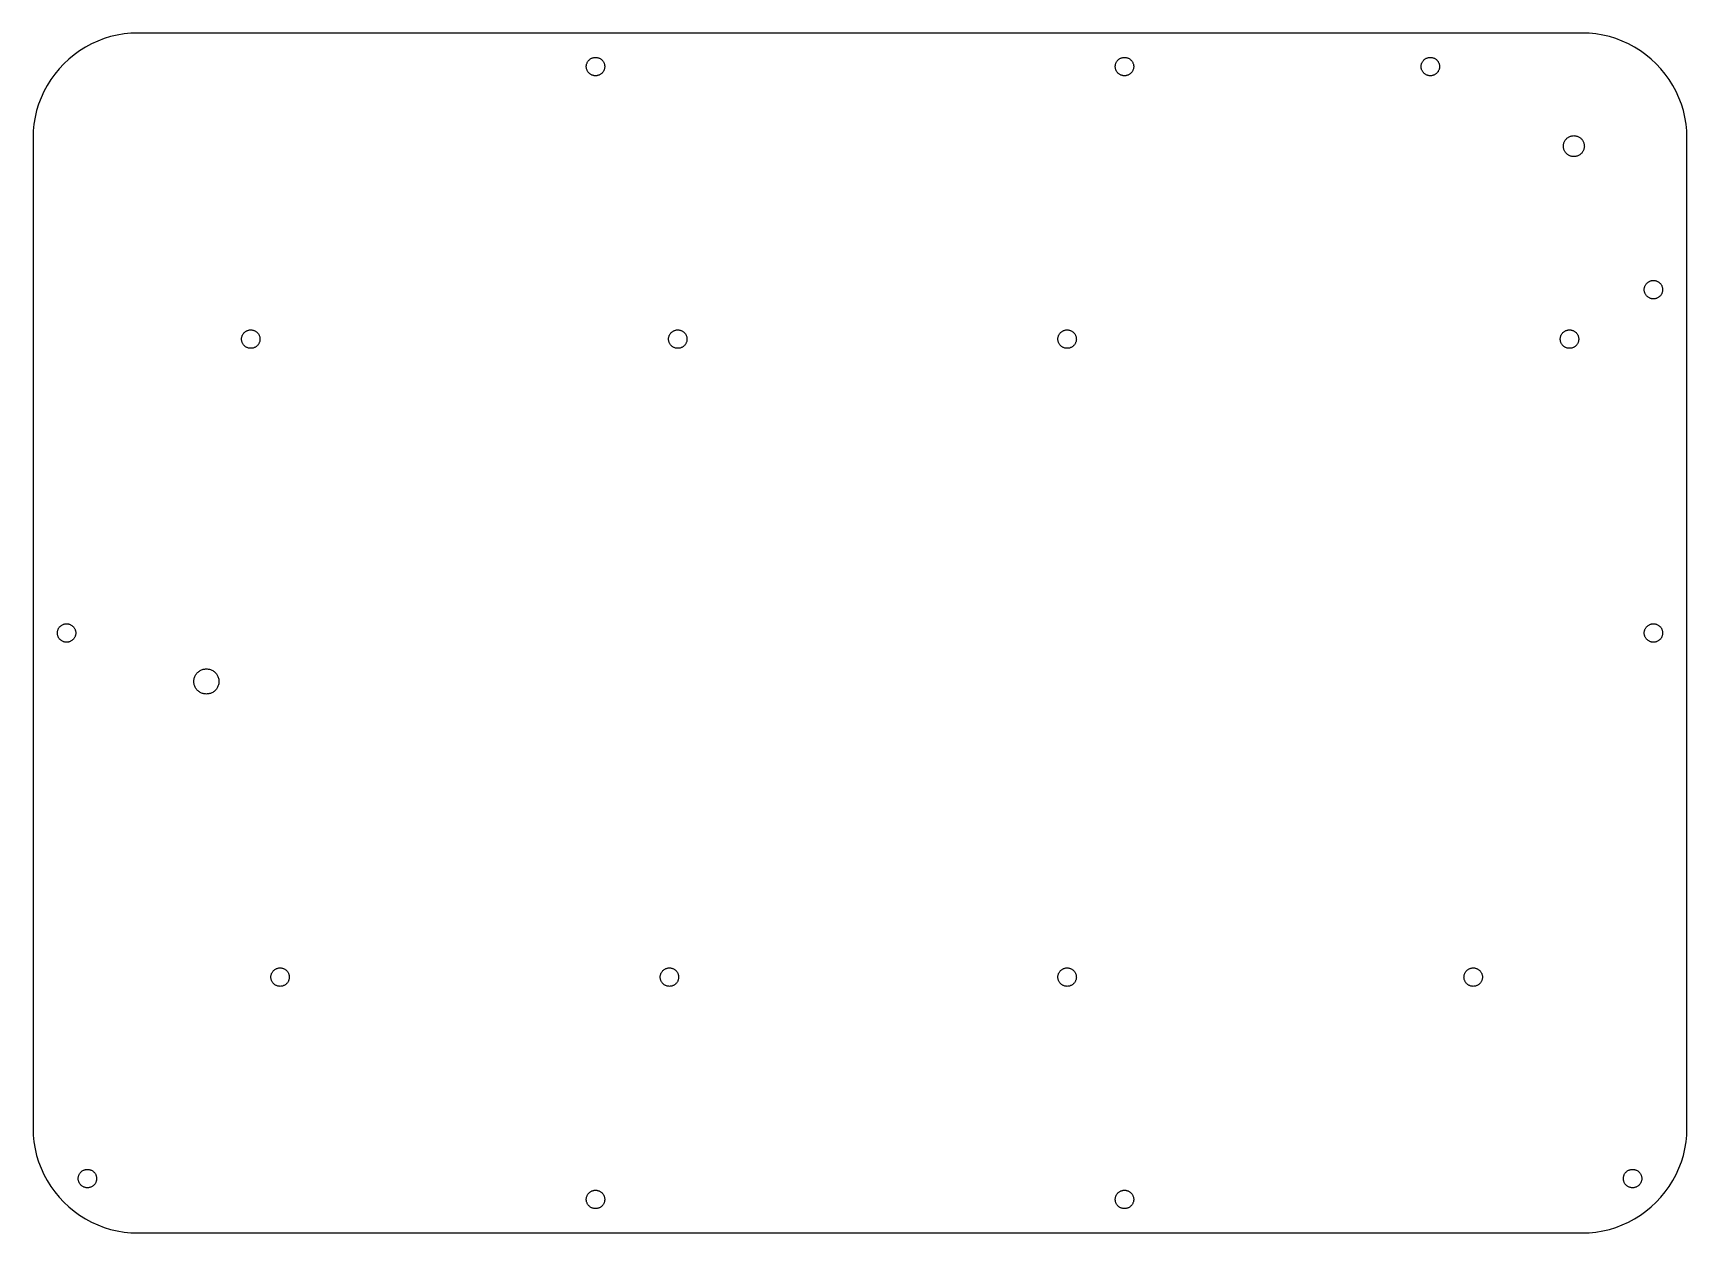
# Model space of a CAD drawing. Header units: millimetres. Extents: x -12 to 186, y -126 to 18.
import ezdxf

# ---------------------------------------------------------------- set-up
doc = ezdxf.new("R2010")
doc.units = ezdxf.units.MM

msp = doc.modelspace()

# ---------------------------------------------------------------- linework, layer by layer
at = {"layer": 'CUT'}
for points in [[(174.3425, -125.7732), (175.1566, -125.6931), (175.9636, -125.5598), (176.7602, -125.3741), (177.543, -125.1366), (178.3085, -124.8485), (179.0536, -124.5109), (179.775, -124.1253), (180.4696, -123.6934), (181.1345, -123.2169), (181.7668, -122.698), (182.3638, -122.1388), (182.923, -121.5418), (183.4419, -120.9095), (183.9184, -120.2446), (184.3503, -119.55), (184.7359, -118.8286), (185.0735, -118.0835), (185.3616, -117.318), (185.5991, -116.5352), (185.7848, -115.7386), (185.9181, -114.9316), (185.9982, -114.1175), (186.025, -113.3), (186.025, 5), (185.9982, 5.8175), (185.9181, 6.6316), (185.7848, 7.4386), (185.5991, 8.2352), (185.3616, 9.018), (185.0735, 9.7835), (184.7359, 10.5286), (184.3503, 11.25), (183.9184, 11.9446), (183.4419, 12.6095), (182.923, 13.2418), (182.3638, 13.8388), (181.7668, 14.398), (181.1345, 14.9169), (180.4696, 15.3934), (179.775, 15.8253), (179.0536, 16.2109), (178.3085, 16.5485), (177.543, 16.8366), (176.7602, 17.0741), (175.9636, 17.2598), (175.1566, 17.3931), (174.3425, 17.4732), (173.525, 17.5), (1, 17.5), (0.1825, 17.4732), (-0.6316, 17.3931), (-1.4386, 17.2598), (-2.2352, 17.0741), (-3.018, 16.8366), (-3.7835, 16.5485), (-4.5286, 16.2109), (-5.25, 15.8253), (-5.9446, 15.3934), (-6.6095, 14.9169), (-7.2418, 14.398), (-7.8388, 13.8388), (-8.398, 13.2418), (-8.9169, 12.6095), (-9.3934, 11.9446), (-9.8253, 11.25), (-10.2109, 10.5286), (-10.5485, 9.7835), (-10.8366, 9.018), (-11.0741, 8.2352), (-11.2598, 7.4386), (-11.3931, 6.6316), (-11.4732, 5.8175), (-11.5, 5), (-11.5, -113.3), (-11.4732, -114.1175), (-11.3931, -114.9316), (-11.2598, -115.7386), (-11.0741, -116.5352), (-10.8366, -117.318), (-10.5485, -118.0835), (-10.2109, -118.8286), (-9.8253, -119.55), (-9.3934, -120.2446), (-8.9169, -120.9095), (-8.398, -121.5418), (-7.8388, -122.1388), (-7.2418, -122.698), (-6.6095, -123.2169), (-5.9446, -123.6934), (-5.25, -124.1253), (-4.5286, -124.5109), (-3.7835, -124.8485), (-3.018, -125.1366), (-2.2352, -125.3741), (-1.4386, -125.5598), (-0.6316, -125.6931), (0.1825, -125.7732), (1, -125.8), (173.525, -125.8)], [(55.6031, 12.4024), (55.5314, 12.4094), (55.4604, 12.4211), (55.3903, 12.4375), (55.3214, 12.4584), (55.254, 12.4837), (55.1885, 12.5134), (55.125, 12.5474), (55.0639, 12.5854), (55.0054, 12.6273), (54.9497, 12.673), (54.8972, 12.7222), (54.848, 12.7747), (54.8023, 12.8304), (54.7604, 12.8889), (54.7224, 12.95), (54.6884, 13.0135), (54.6587, 13.079), (54.6334, 13.1464), (54.6125, 13.2153), (54.5961, 13.2854), (54.5844, 13.3564), (54.5774, 13.4281), (54.575, 13.5), (54.5774, 13.5719), (54.5844, 13.6436), (54.5961, 13.7146), (54.6125, 13.7847), (54.6334, 13.8536), (54.6587, 13.921), (54.6884, 13.9865), (54.7224, 14.05), (54.7604, 14.1111), (54.8023, 14.1696), (54.848, 14.2253), (54.8972, 14.2778), (54.9497, 14.327), (55.0054, 14.3727), (55.0639, 14.4146), (55.125, 14.4526), (55.1885, 14.4866), (55.254, 14.5163), (55.3214, 14.5416), (55.3903, 14.5625), (55.4604, 14.5789), (55.5314, 14.5906), (55.6031, 14.5976), (55.675, 14.6), (55.7469, 14.5976), (55.8186, 14.5906), (55.8896, 14.5789), (55.9597, 14.5625), (56.0286, 14.5416), (56.096, 14.5163), (56.1615, 14.4866), (56.225, 14.4526), (56.2861, 14.4146), (56.3446, 14.3727), (56.4003, 14.327), (56.4528, 14.2778), (56.502, 14.2253), (56.5477, 14.1696), (56.5896, 14.1111), (56.6276, 14.05), (56.6616, 13.9865), (56.6913, 13.921), (56.7166, 13.8536), (56.7375, 13.7847), (56.7539, 13.7146), (56.7656, 13.6436), (56.7726, 13.5719), (56.775, 13.5), (56.7726, 13.4281), (56.7656, 13.3564), (56.7539, 13.2854), (56.7375, 13.2153), (56.7166, 13.1464), (56.6913, 13.079), (56.6616, 13.0135), (56.6276, 12.95), (56.5896, 12.8889), (56.5477, 12.8304), (56.502, 12.7747), (56.4528, 12.7222), (56.4003, 12.673), (56.3446, 12.6273), (56.2861, 12.5854), (56.225, 12.5474), (56.1615, 12.5134), (56.096, 12.4837), (56.0286, 12.4584), (55.9597, 12.4375), (55.8896, 12.4211), (55.8186, 12.4094), (55.7469, 12.4024), (55.675, 12.4)], [(118.7781, 12.4024), (118.7064, 12.4094), (118.6354, 12.4211), (118.5653, 12.4375), (118.4964, 12.4584), (118.429, 12.4837), (118.3635, 12.5134), (118.3, 12.5474), (118.2389, 12.5854), (118.1804, 12.6273), (118.1247, 12.673), (118.0722, 12.7222), (118.023, 12.7747), (117.9773, 12.8304), (117.9354, 12.8889), (117.8974, 12.95), (117.8634, 13.0135), (117.8337, 13.079), (117.8084, 13.1464), (117.7875, 13.2153), (117.7711, 13.2854), (117.7594, 13.3564), (117.7524, 13.4281), (117.75, 13.5), (117.7524, 13.5719), (117.7594, 13.6436), (117.7711, 13.7146), (117.7875, 13.7847), (117.8084, 13.8536), (117.8337, 13.921), (117.8634, 13.9865), (117.8974, 14.05), (117.9354, 14.1111), (117.9773, 14.1696), (118.023, 14.2253), (118.0722, 14.2778), (118.1247, 14.327), (118.1804, 14.3727), (118.2389, 14.4146), (118.3, 14.4526), (118.3635, 14.4866), (118.429, 14.5163), (118.4964, 14.5416), (118.5653, 14.5625), (118.6354, 14.5789), (118.7064, 14.5906), (118.7781, 14.5976), (118.85, 14.6), (118.9219, 14.5976), (118.9936, 14.5906), (119.0646, 14.5789), (119.1347, 14.5625), (119.2036, 14.5416), (119.271, 14.5163), (119.3365, 14.4866), (119.4, 14.4526), (119.4611, 14.4146), (119.5196, 14.3727), (119.5753, 14.327), (119.6278, 14.2778), (119.677, 14.2253), (119.7227, 14.1696), (119.7646, 14.1111), (119.8026, 14.05), (119.8366, 13.9865), (119.8663, 13.921), (119.8916, 13.8536), (119.9125, 13.7847), (119.9289, 13.7146), (119.9406, 13.6436), (119.9476, 13.5719), (119.95, 13.5), (119.9476, 13.4281), (119.9406, 13.3564), (119.9289, 13.2854), (119.9125, 13.2153), (119.8916, 13.1464), (119.8663, 13.079), (119.8366, 13.0135), (119.8026, 12.95), (119.7646, 12.8889), (119.7227, 12.8304), (119.677, 12.7747), (119.6278, 12.7222), (119.5753, 12.673), (119.5196, 12.6273), (119.4611, 12.5854), (119.4, 12.5474), (119.3365, 12.5134), (119.271, 12.4837), (119.2036, 12.4584), (119.1347, 12.4375), (119.0646, 12.4211), (118.9936, 12.4094), (118.9219, 12.4024), (118.85, 12.4)], [(155.3093, 12.4024), (155.2376, 12.4094), (155.1666, 12.4211), (155.0965, 12.4375), (155.0276, 12.4584), (154.9602, 12.4837), (154.8947, 12.5134), (154.8312, 12.5474), (154.7701, 12.5854), (154.7116, 12.6273), (154.6559, 12.673), (154.6034, 12.7222), (154.5542, 12.7747), (154.5085, 12.8304), (154.4666, 12.8889), (154.4286, 12.95), (154.3946, 13.0135), (154.3649, 13.079), (154.3396, 13.1464), (154.3187, 13.2153), (154.3023, 13.2854), (154.2906, 13.3564), (154.2836, 13.4281), (154.2812, 13.5), (154.2836, 13.5719), (154.2906, 13.6436), (154.3023, 13.7146), (154.3187, 13.7847), (154.3396, 13.8536), (154.3649, 13.921), (154.3946, 13.9865), (154.4286, 14.05), (154.4666, 14.1111), (154.5085, 14.1696), (154.5542, 14.2253), (154.6034, 14.2778), (154.6559, 14.327), (154.7116, 14.3727), (154.7701, 14.4146), (154.8312, 14.4526), (154.8947, 14.4866), (154.9602, 14.5163), (155.0276, 14.5416), (155.0965, 14.5625), (155.1666, 14.5789), (155.2376, 14.5906), (155.3093, 14.5976), (155.3812, 14.6), (155.4531, 14.5976), (155.5248, 14.5906), (155.5958, 14.5789), (155.6659, 14.5625), (155.7348, 14.5416), (155.8021, 14.5163), (155.8677, 14.4866), (155.9312, 14.4526), (155.9923, 14.4146), (156.0508, 14.3727), (156.1065, 14.327), (156.159, 14.2778), (156.2082, 14.2253), (156.2539, 14.1696), (156.2958, 14.1111), (156.3338, 14.05), (156.3678, 13.9865), (156.3975, 13.921), (156.4228, 13.8536), (156.4437, 13.7847), (156.4601, 13.7146), (156.4718, 13.6436), (156.4788, 13.5719), (156.4812, 13.5), (156.4788, 13.4281), (156.4718, 13.3564), (156.4601, 13.2854), (156.4437, 13.2153), (156.4228, 13.1464), (156.3975, 13.079), (156.3678, 13.0135), (156.3338, 12.95), (156.2958, 12.8889), (156.2539, 12.8304), (156.2082, 12.7747), (156.159, 12.7222), (156.1065, 12.673), (156.0508, 12.6273), (155.9923, 12.5854), (155.9312, 12.5474), (155.8677, 12.5134), (155.8021, 12.4837), (155.7348, 12.4584), (155.6659, 12.4375), (155.5958, 12.4211), (155.5248, 12.4094), (155.4531, 12.4024), (155.3812, 12.4)], [(172.4432, 2.7527), (172.3618, 2.7607), (172.2811, 2.774), (172.2015, 2.7926), (172.1232, 2.8163), (172.0466, 2.8452), (171.9721, 2.8789), (171.9, 2.9175), (171.8305, 2.9607), (171.764, 3.0083), (171.7008, 3.0602), (171.6411, 3.1161), (171.5852, 3.1758), (171.5333, 3.239), (171.4857, 3.3055), (171.4425, 3.375), (171.4039, 3.4471), (171.3702, 3.5216), (171.3413, 3.5982), (171.3176, 3.6765), (171.299, 3.7561), (171.2857, 3.8368), (171.2777, 3.9182), (171.275, 4), (171.2777, 4.0818), (171.2857, 4.1632), (171.299, 4.2439), (171.3176, 4.3235), (171.3413, 4.4018), (171.3702, 4.4784), (171.4039, 4.5529), (171.4425, 4.625), (171.4857, 4.6945), (171.5333, 4.761), (171.5852, 4.8242), (171.6411, 4.8839), (171.7008, 4.9398), (171.764, 4.9917), (171.8305, 5.0393), (171.9, 5.0825), (171.9721, 5.1211), (172.0466, 5.1548), (172.1232, 5.1837), (172.2015, 5.2074), (172.2811, 5.226), (172.3618, 5.2393), (172.4432, 5.2473), (172.525, 5.25), (172.6068, 5.2473), (172.6882, 5.2393), (172.7689, 5.226), (172.8485, 5.2074), (172.9268, 5.1837), (173.0034, 5.1548), (173.0779, 5.1211), (173.15, 5.0825), (173.2195, 5.0393), (173.286, 4.9917), (173.3492, 4.9398), (173.4089, 4.8839), (173.4648, 4.8242), (173.5167, 4.761), (173.5643, 4.6945), (173.6075, 4.625), (173.6461, 4.5529), (173.6798, 4.4784), (173.7087, 4.4018), (173.7324, 4.3235), (173.751, 4.2439), (173.7643, 4.1632), (173.7723, 4.0818), (173.775, 4), (173.7723, 3.9182), (173.7643, 3.8368), (173.751, 3.7561), (173.7324, 3.6765), (173.7087, 3.5982), (173.6798, 3.5216), (173.6461, 3.4471), (173.6075, 3.375), (173.5643, 3.3055), (173.5167, 3.239), (173.4648, 3.1758), (173.4089, 3.1161), (173.3492, 3.0602), (173.286, 3.0083), (173.2195, 2.9607), (173.15, 2.9175), (173.0779, 2.8789), (173.0034, 2.8452), (172.9268, 2.8163), (172.8485, 2.7926), (172.7689, 2.774), (172.6882, 2.7607), (172.6068, 2.7527), (172.525, 2.75)], [(181.9531, -14.2414), (181.8814, -14.2344), (181.8104, -14.2227), (181.7403, -14.2063), (181.6714, -14.1854), (181.604, -14.1601), (181.5385, -14.1304), (181.475, -14.0964), (181.4139, -14.0584), (181.3554, -14.0165), (181.2997, -13.9708), (181.2472, -13.9216), (181.198, -13.8691), (181.1523, -13.8134), (181.1104, -13.7549), (181.0724, -13.6938), (181.0384, -13.6303), (181.0087, -13.5648), (180.9834, -13.4974), (180.9625, -13.4285), (180.9461, -13.3584), (180.9344, -13.2874), (180.9274, -13.2157), (180.925, -13.1438), (180.9274, -13.0719), (180.9344, -13.0002), (180.9461, -12.9292), (180.9625, -12.8591), (180.9834, -12.7902), (181.0087, -12.7229), (181.0384, -12.6573), (181.0724, -12.5938), (181.1104, -12.5327), (181.1523, -12.4742), (181.198, -12.4185), (181.2472, -12.366), (181.2997, -12.3168), (181.3554, -12.2711), (181.4139, -12.2292), (181.475, -12.1912), (181.5385, -12.1572), (181.604, -12.1275), (181.6714, -12.1022), (181.7403, -12.0813), (181.8104, -12.0649), (181.8814, -12.0532), (181.9531, -12.0462), (182.025, -12.0438), (182.0969, -12.0462), (182.1686, -12.0532), (182.2396, -12.0649), (182.3097, -12.0813), (182.3786, -12.1022), (182.446, -12.1275), (182.5115, -12.1572), (182.575, -12.1912), (182.6361, -12.2292), (182.6946, -12.2711), (182.7503, -12.3168), (182.8028, -12.366), (182.852, -12.4185), (182.8977, -12.4742), (182.9396, -12.5327), (182.9776, -12.5938), (183.0116, -12.6573), (183.0413, -12.7229), (183.0666, -12.7902), (183.0875, -12.8591), (183.1039, -12.9292), (183.1156, -13.0002), (183.1226, -13.0719), (183.125, -13.1438), (183.1226, -13.2157), (183.1156, -13.2874), (183.1039, -13.3584), (183.0875, -13.4285), (183.0666, -13.4974), (183.0413, -13.5648), (183.0116, -13.6303), (182.9776, -13.6938), (182.9396, -13.7549), (182.8977, -13.8134), (182.852, -13.8691), (182.8028, -13.9216), (182.7503, -13.9708), (182.6946, -14.0165), (182.6361, -14.0584), (182.575, -14.0964), (182.5115, -14.1304), (182.446, -14.1601), (182.3786, -14.1854), (182.3097, -14.2063), (182.2396, -14.2227), (182.1686, -14.2344), (182.0969, -14.2414), (182.025, -14.2438)], [(14.4281, -20.1476), (14.3564, -20.1406), (14.2854, -20.1289), (14.2153, -20.1125), (14.1464, -20.0916), (14.079, -20.0663), (14.0135, -20.0366), (13.95, -20.0026), (13.8889, -19.9646), (13.8304, -19.9227), (13.7747, -19.877), (13.7222, -19.8278), (13.673, -19.7753), (13.6273, -19.7196), (13.5854, -19.6611), (13.5474, -19.6), (13.5134, -19.5365), (13.4837, -19.471), (13.4584, -19.4036), (13.4375, -19.3347), (13.4211, -19.2646), (13.4094, -19.1936), (13.4024, -19.1219), (13.4, -19.05), (13.4024, -18.9781), (13.4094, -18.9064), (13.4211, -18.8354), (13.4375, -18.7653), (13.4584, -18.6964), (13.4837, -18.629), (13.5134, -18.5635), (13.5474, -18.5), (13.5854, -18.4389), (13.6273, -18.3804), (13.673, -18.3247), (13.7222, -18.2722), (13.7747, -18.223), (13.8304, -18.1773), (13.8889, -18.1354), (13.95, -18.0974), (14.0135, -18.0634), (14.079, -18.0337), (14.1464, -18.0084), (14.2153, -17.9875), (14.2854, -17.9711), (14.3564, -17.9594), (14.4281, -17.9524), (14.5, -17.95), (14.5719, -17.9524), (14.6436, -17.9594), (14.7146, -17.9711), (14.7847, -17.9875), (14.8536, -18.0084), (14.921, -18.0337), (14.9865, -18.0634), (15.05, -18.0974), (15.1111, -18.1354), (15.1696, -18.1773), (15.2253, -18.223), (15.2778, -18.2722), (15.327, -18.3247), (15.3727, -18.3804), (15.4146, -18.4389), (15.4526, -18.5), (15.4866, -18.5635), (15.5163, -18.629), (15.5416, -18.6964), (15.5625, -18.7653), (15.5789, -18.8354), (15.5906, -18.9064), (15.5976, -18.9781), (15.6, -19.05), (15.5976, -19.1219), (15.5906, -19.1936), (15.5789, -19.2646), (15.5625, -19.3347), (15.5416, -19.4036), (15.5163, -19.471), (15.4866, -19.5365), (15.4526, -19.6), (15.4146, -19.6611), (15.3727, -19.7196), (15.327, -19.7753), (15.2778, -19.8278), (15.2253, -19.877), (15.1696, -19.9227), (15.1111, -19.9646), (15.05, -20.0026), (14.9865, -20.0366), (14.921, -20.0663), (14.8536, -20.0916), (14.7847, -20.1125), (14.7146, -20.1289), (14.6436, -20.1406), (14.5719, -20.1476), (14.5, -20.15)], [(65.4281, -20.1476), (65.3564, -20.1406), (65.2854, -20.1289), (65.2153, -20.1125), (65.1464, -20.0916), (65.079, -20.0663), (65.0135, -20.0366), (64.95, -20.0026), (64.8889, -19.9646), (64.8304, -19.9227), (64.7747, -19.877), (64.7222, -19.8278), (64.673, -19.7753), (64.6273, -19.7196), (64.5854, -19.6611), (64.5474, -19.6), (64.5134, -19.5365), (64.4837, -19.471), (64.4584, -19.4036), (64.4375, -19.3347), (64.4211, -19.2646), (64.4094, -19.1936), (64.4024, -19.1219), (64.4, -19.05), (64.4024, -18.9781), (64.4094, -18.9064), (64.4211, -18.8354), (64.4375, -18.7653), (64.4584, -18.6964), (64.4837, -18.629), (64.5134, -18.5635), (64.5474, -18.5), (64.5854, -18.4389), (64.6273, -18.3804), (64.673, -18.3247), (64.7222, -18.2722), (64.7747, -18.223), (64.8304, -18.1773), (64.8889, -18.1354), (64.95, -18.0974), (65.0135, -18.0634), (65.079, -18.0337), (65.1464, -18.0084), (65.2153, -17.9875), (65.2854, -17.9711), (65.3564, -17.9594), (65.4281, -17.9524), (65.5, -17.95), (65.5719, -17.9524), (65.6436, -17.9594), (65.7146, -17.9711), (65.7847, -17.9875), (65.8536, -18.0084), (65.921, -18.0337), (65.9865, -18.0634), (66.05, -18.0974), (66.1111, -18.1354), (66.1696, -18.1773), (66.2253, -18.223), (66.2778, -18.2722), (66.327, -18.3247), (66.3727, -18.3804), (66.4146, -18.4389), (66.4526, -18.5), (66.4866, -18.5635), (66.5163, -18.629), (66.5416, -18.6964), (66.5625, -18.7653), (66.5789, -18.8354), (66.5906, -18.9064), (66.5976, -18.9781), (66.6, -19.05), (66.5976, -19.1219), (66.5906, -19.1936), (66.5789, -19.2646), (66.5625, -19.3347), (66.5416, -19.4036), (66.5163, -19.471), (66.4866, -19.5365), (66.4526, -19.6), (66.4146, -19.6611), (66.3727, -19.7196), (66.327, -19.7753), (66.2778, -19.8278), (66.2253, -19.877), (66.1696, -19.9227), (66.1111, -19.9646), (66.05, -20.0026), (65.9865, -20.0366), (65.921, -20.0663), (65.8536, -20.0916), (65.7847, -20.1125), (65.7146, -20.1289), (65.6436, -20.1406), (65.5719, -20.1476), (65.5, -20.15)], [(111.9281, -20.1476), (111.8564, -20.1406), (111.7854, -20.1289), (111.7153, -20.1125), (111.6464, -20.0916), (111.579, -20.0663), (111.5135, -20.0366), (111.45, -20.0026), (111.3889, -19.9646), (111.3304, -19.9227), (111.2747, -19.877), (111.2222, -19.8278), (111.173, -19.7753), (111.1273, -19.7196), (111.0854, -19.6611), (111.0474, -19.6), (111.0134, -19.5365), (110.9837, -19.471), (110.9584, -19.4036), (110.9375, -19.3347), (110.9211, -19.2646), (110.9094, -19.1936), (110.9024, -19.1219), (110.9, -19.05), (110.9024, -18.9781), (110.9094, -18.9064), (110.9211, -18.8354), (110.9375, -18.7653), (110.9584, -18.6964), (110.9837, -18.629), (111.0134, -18.5635), (111.0474, -18.5), (111.0854, -18.4389), (111.1273, -18.3804), (111.173, -18.3247), (111.2222, -18.2722), (111.2747, -18.223), (111.3304, -18.1773), (111.3889, -18.1354), (111.45, -18.0974), (111.5135, -18.0634), (111.579, -18.0337), (111.6464, -18.0084), (111.7153, -17.9875), (111.7854, -17.9711), (111.8564, -17.9594), (111.9281, -17.9524), (112, -17.95), (112.0719, -17.9524), (112.1436, -17.9594), (112.2146, -17.9711), (112.2847, -17.9875), (112.3536, -18.0084), (112.421, -18.0337), (112.4865, -18.0634), (112.55, -18.0974), (112.6111, -18.1354), (112.6696, -18.1773), (112.7253, -18.223), (112.7778, -18.2722), (112.827, -18.3247), (112.8727, -18.3804), (112.9146, -18.4389), (112.9526, -18.5), (112.9866, -18.5635), (113.0163, -18.629), (113.0416, -18.6964), (113.0625, -18.7653), (113.0789, -18.8354), (113.0906, -18.9064), (113.0976, -18.9781), (113.1, -19.05), (113.0976, -19.1219), (113.0906, -19.1936), (113.0789, -19.2646), (113.0625, -19.3347), (113.0416, -19.4036), (113.0163, -19.471), (112.9866, -19.5365), (112.9526, -19.6), (112.9146, -19.6611), (112.8727, -19.7196), (112.827, -19.7753), (112.7778, -19.8278), (112.7253, -19.877), (112.6696, -19.9227), (112.6111, -19.9646), (112.55, -20.0026), (112.4865, -20.0366), (112.421, -20.0663), (112.3536, -20.0916), (112.2847, -20.1125), (112.2146, -20.1289), (112.1436, -20.1406), (112.0719, -20.1476), (112, -20.15)], [(171.9281, -20.1476), (171.8564, -20.1406), (171.7854, -20.1289), (171.7153, -20.1125), (171.6464, -20.0916), (171.579, -20.0663), (171.5135, -20.0366), (171.45, -20.0026), (171.3889, -19.9646), (171.3304, -19.9227), (171.2747, -19.877), (171.2222, -19.8278), (171.173, -19.7753), (171.1273, -19.7196), (171.0854, -19.6611), (171.0474, -19.6), (171.0134, -19.5365), (170.9837, -19.471), (170.9584, -19.4036), (170.9375, -19.3347), (170.9211, -19.2646), (170.9094, -19.1936), (170.9024, -19.1219), (170.9, -19.05), (170.9024, -18.9781), (170.9094, -18.9064), (170.9211, -18.8354), (170.9375, -18.7653), (170.9584, -18.6964), (170.9837, -18.629), (171.0134, -18.5635), (171.0474, -18.5), (171.0854, -18.4389), (171.1273, -18.3804), (171.173, -18.3247), (171.2222, -18.2722), (171.2747, -18.223), (171.3304, -18.1773), (171.3889, -18.1354), (171.45, -18.0974), (171.5135, -18.0634), (171.579, -18.0337), (171.6464, -18.0084), (171.7153, -17.9875), (171.7854, -17.9711), (171.8564, -17.9594), (171.9281, -17.9524), (172, -17.95), (172.0719, -17.9524), (172.1436, -17.9594), (172.2146, -17.9711), (172.2847, -17.9875), (172.3536, -18.0084), (172.421, -18.0337), (172.4865, -18.0634), (172.55, -18.0974), (172.6111, -18.1354), (172.6696, -18.1773), (172.7253, -18.223), (172.7778, -18.2722), (172.827, -18.3247), (172.8727, -18.3804), (172.9146, -18.4389), (172.9526, -18.5), (172.9866, -18.5635), (173.0163, -18.629), (173.0416, -18.6964), (173.0625, -18.7653), (173.0789, -18.8354), (173.0906, -18.9064), (173.0976, -18.9781), (173.1, -19.05), (173.0976, -19.1219), (173.0906, -19.1936), (173.0789, -19.2646), (173.0625, -19.3347), (173.0416, -19.4036), (173.0163, -19.471), (172.9866, -19.5365), (172.9526, -19.6), (172.9146, -19.6611), (172.8727, -19.7196), (172.827, -19.7753), (172.7778, -19.8278), (172.7253, -19.877), (172.6696, -19.9227), (172.6111, -19.9646), (172.55, -20.0026), (172.4865, -20.0366), (172.421, -20.0663), (172.3536, -20.0916), (172.2847, -20.1125), (172.2146, -20.1289), (172.1436, -20.1406), (172.0719, -20.1476), (172, -20.15)], [(-7.5719, -55.2476), (-7.6436, -55.2406), (-7.7146, -55.2289), (-7.7847, -55.2125), (-7.8536, -55.1916), (-7.921, -55.1663), (-7.9865, -55.1366), (-8.05, -55.1026), (-8.1111, -55.0646), (-8.1696, -55.0227), (-8.2253, -54.977), (-8.2778, -54.9278), (-8.327, -54.8753), (-8.3727, -54.8196), (-8.4146, -54.7611), (-8.4526, -54.7), (-8.4866, -54.6365), (-8.5163, -54.571), (-8.5416, -54.5036), (-8.5625, -54.4347), (-8.5789, -54.3646), (-8.5906, -54.2936), (-8.5976, -54.2219), (-8.6, -54.15), (-8.5976, -54.0781), (-8.5906, -54.0064), (-8.5789, -53.9354), (-8.5625, -53.8653), (-8.5416, -53.7964), (-8.5163, -53.729), (-8.4866, -53.6635), (-8.4526, -53.6), (-8.4146, -53.5389), (-8.3727, -53.4804), (-8.327, -53.4247), (-8.2778, -53.3722), (-8.2253, -53.323), (-8.1696, -53.2773), (-8.1111, -53.2354), (-8.05, -53.1974), (-7.9865, -53.1634), (-7.921, -53.1337), (-7.8536, -53.1084), (-7.7847, -53.0875), (-7.7146, -53.0711), (-7.6436, -53.0594), (-7.5719, -53.0524), (-7.5, -53.05), (-7.4281, -53.0524), (-7.3564, -53.0594), (-7.2854, -53.0711), (-7.2153, -53.0875), (-7.1464, -53.1084), (-7.079, -53.1337), (-7.0135, -53.1634), (-6.95, -53.1974), (-6.8889, -53.2354), (-6.8304, -53.2773), (-6.7747, -53.323), (-6.7222, -53.3722), (-6.673, -53.4247), (-6.6273, -53.4804), (-6.5854, -53.5389), (-6.5474, -53.6), (-6.5134, -53.6635), (-6.4837, -53.729), (-6.4584, -53.7964), (-6.4375, -53.8653), (-6.4211, -53.9354), (-6.4094, -54.0064), (-6.4024, -54.0781), (-6.4, -54.15), (-6.4024, -54.2219), (-6.4094, -54.2936), (-6.4211, -54.3646), (-6.4375, -54.4347), (-6.4584, -54.5036), (-6.4837, -54.571), (-6.5134, -54.6365), (-6.5474, -54.7), (-6.5854, -54.7611), (-6.6273, -54.8196), (-6.673, -54.8753), (-6.7222, -54.9278), (-6.7747, -54.977), (-6.8304, -55.0227), (-6.8889, -55.0646), (-6.95, -55.1026), (-7.0135, -55.1366), (-7.079, -55.1663), (-7.1464, -55.1916), (-7.2153, -55.2125), (-7.2854, -55.2289), (-7.3564, -55.2406), (-7.4281, -55.2476), (-7.5, -55.25)], [(181.9531, -55.2476), (181.8814, -55.2406), (181.8104, -55.2289), (181.7403, -55.2125), (181.6714, -55.1916), (181.604, -55.1663), (181.5385, -55.1366), (181.475, -55.1026), (181.4139, -55.0646), (181.3554, -55.0227), (181.2997, -54.977), (181.2472, -54.9278), (181.198, -54.8753), (181.1523, -54.8196), (181.1104, -54.7611), (181.0724, -54.7), (181.0384, -54.6365), (181.0087, -54.571), (180.9834, -54.5036), (180.9625, -54.4347), (180.9461, -54.3646), (180.9344, -54.2936), (180.9274, -54.2219), (180.925, -54.15), (180.9274, -54.0781), (180.9344, -54.0064), (180.9461, -53.9354), (180.9625, -53.8653), (180.9834, -53.7964), (181.0087, -53.729), (181.0384, -53.6635), (181.0724, -53.6), (181.1104, -53.5389), (181.1523, -53.4804), (181.198, -53.4247), (181.2472, -53.3722), (181.2997, -53.323), (181.3554, -53.2773), (181.4139, -53.2354), (181.475, -53.1974), (181.5385, -53.1634), (181.604, -53.1337), (181.6714, -53.1084), (181.7403, -53.0875), (181.8104, -53.0711), (181.8814, -53.0594), (181.9531, -53.0524), (182.025, -53.05), (182.0969, -53.0524), (182.1686, -53.0594), (182.2396, -53.0711), (182.3097, -53.0875), (182.3786, -53.1084), (182.446, -53.1337), (182.5115, -53.1634), (182.575, -53.1974), (182.6361, -53.2354), (182.6946, -53.2773), (182.7503, -53.323), (182.8028, -53.3722), (182.852, -53.4247), (182.8977, -53.4804), (182.9396, -53.5389), (182.9776, -53.6), (183.0116, -53.6635), (183.0413, -53.729), (183.0666, -53.7964), (183.0875, -53.8653), (183.1039, -53.9354), (183.1156, -54.0064), (183.1226, -54.0781), (183.125, -54.15), (183.1226, -54.2219), (183.1156, -54.2936), (183.1039, -54.3646), (183.0875, -54.4347), (183.0666, -54.5036), (183.0413, -54.571), (183.0116, -54.6365), (182.9776, -54.7), (182.9396, -54.7611), (182.8977, -54.8196), (182.852, -54.8753), (182.8028, -54.9278), (182.7503, -54.977), (182.6946, -55.0227), (182.6361, -55.0646), (182.575, -55.1026), (182.5115, -55.1366), (182.446, -55.1663), (182.3786, -55.1916), (182.3097, -55.2125), (182.2396, -55.2289), (182.1686, -55.2406), (182.0969, -55.2476), (182.025, -55.25)], [(9.1019, -61.4343), (9.0042, -61.4247), (8.9074, -61.4087), (8.8118, -61.3864), (8.7178, -61.3579), (8.626, -61.3233), (8.5366, -61.2828), (8.45, -61.2365), (8.3666, -61.1847), (8.2869, -61.1275), (8.211, -61.0653), (8.1393, -60.9982), (8.0722, -60.9265), (8.01, -60.8506), (7.9528, -60.7709), (7.901, -60.6875), (7.8547, -60.6009), (7.8142, -60.5115), (7.7796, -60.4197), (7.7511, -60.3257), (7.7288, -60.2301), (7.7128, -60.1333), (7.7032, -60.0356), (7.7, -59.9375), (7.7032, -59.8394), (7.7128, -59.7417), (7.7288, -59.6449), (7.7511, -59.5493), (7.7796, -59.4553), (7.8142, -59.3635), (7.8547, -59.2741), (7.901, -59.1875), (7.9528, -59.1041), (8.01, -59.0244), (8.0722, -58.9485), (8.1393, -58.8768), (8.211, -58.8097), (8.2869, -58.7475), (8.3666, -58.6903), (8.45, -58.6385), (8.5366, -58.5922), (8.626, -58.5517), (8.7178, -58.5171), (8.8118, -58.4886), (8.9074, -58.4663), (9.0042, -58.4503), (9.1019, -58.4407), (9.2, -58.4375), (9.2981, -58.4407), (9.3958, -58.4503), (9.4926, -58.4663), (9.5882, -58.4886), (9.6822, -58.5171), (9.774, -58.5517), (9.8634, -58.5922), (9.95, -58.6385), (10.0334, -58.6903), (10.1131, -58.7475), (10.189, -58.8097), (10.2607, -58.8768), (10.3278, -58.9485), (10.39, -59.0244), (10.4472, -59.1041), (10.499, -59.1875), (10.5453, -59.2741), (10.5858, -59.3635), (10.6204, -59.4553), (10.6489, -59.5493), (10.6712, -59.6449), (10.6872, -59.7417), (10.6968, -59.8394), (10.7, -59.9375), (10.6968, -60.0356), (10.6872, -60.1333), (10.6712, -60.2301), (10.6489, -60.3257), (10.6204, -60.4197), (10.5858, -60.5115), (10.5453, -60.6009), (10.499, -60.6875), (10.4472, -60.7709), (10.39, -60.8506), (10.3278, -60.9265), (10.2607, -60.9982), (10.189, -61.0653), (10.1131, -61.1275), (10.0334, -61.1847), (9.95, -61.2365), (9.8634, -61.2828), (9.774, -61.3233), (9.6822, -61.3579), (9.5882, -61.3864), (9.4926, -61.4087), (9.3958, -61.4247), (9.2981, -61.4343), (9.2, -61.4375)], [(17.9281, -96.3476), (17.8564, -96.3406), (17.7854, -96.3289), (17.7153, -96.3125), (17.6464, -96.2916), (17.579, -96.2663), (17.5135, -96.2366), (17.45, -96.2026), (17.3889, -96.1646), (17.3304, -96.1227), (17.2747, -96.077), (17.2222, -96.0278), (17.173, -95.9753), (17.1273, -95.9196), (17.0854, -95.8611), (17.0474, -95.8), (17.0134, -95.7365), (16.9837, -95.671), (16.9584, -95.6036), (16.9375, -95.5347), (16.9211, -95.4646), (16.9094, -95.3936), (16.9024, -95.3219), (16.9, -95.25), (16.9024, -95.1781), (16.9094, -95.1064), (16.9211, -95.0354), (16.9375, -94.9653), (16.9584, -94.8964), (16.9837, -94.829), (17.0134, -94.7635), (17.0474, -94.7), (17.0854, -94.6389), (17.1273, -94.5804), (17.173, -94.5247), (17.2222, -94.4722), (17.2747, -94.423), (17.3304, -94.3773), (17.3889, -94.3354), (17.45, -94.2974), (17.5135, -94.2634), (17.579, -94.2337), (17.6464, -94.2084), (17.7153, -94.1875), (17.7854, -94.1711), (17.8564, -94.1594), (17.9281, -94.1524), (18, -94.15), (18.0719, -94.1524), (18.1436, -94.1594), (18.2146, -94.1711), (18.2847, -94.1875), (18.3536, -94.2084), (18.421, -94.2337), (18.4865, -94.2634), (18.55, -94.2974), (18.6111, -94.3354), (18.6696, -94.3773), (18.7253, -94.423), (18.7778, -94.4722), (18.827, -94.5247), (18.8727, -94.5804), (18.9146, -94.6389), (18.9526, -94.7), (18.9866, -94.7635), (19.0163, -94.829), (19.0416, -94.8964), (19.0625, -94.9653), (19.0789, -95.0354), (19.0906, -95.1064), (19.0976, -95.1781), (19.1, -95.25), (19.0976, -95.3219), (19.0906, -95.3936), (19.0789, -95.4646), (19.0625, -95.5347), (19.0416, -95.6036), (19.0163, -95.671), (18.9866, -95.7365), (18.9526, -95.8), (18.9146, -95.8611), (18.8727, -95.9196), (18.827, -95.9753), (18.7778, -96.0278), (18.7253, -96.077), (18.6696, -96.1227), (18.6111, -96.1646), (18.55, -96.2026), (18.4865, -96.2366), (18.421, -96.2663), (18.3536, -96.2916), (18.2847, -96.3125), (18.2146, -96.3289), (18.1436, -96.3406), (18.0719, -96.3476), (18, -96.35)], [(64.4281, -96.3476), (64.3564, -96.3406), (64.2854, -96.3289), (64.2153, -96.3125), (64.1464, -96.2916), (64.079, -96.2663), (64.0135, -96.2366), (63.95, -96.2026), (63.8889, -96.1646), (63.8304, -96.1227), (63.7747, -96.077), (63.7222, -96.0278), (63.673, -95.9753), (63.6273, -95.9196), (63.5854, -95.8611), (63.5474, -95.8), (63.5134, -95.7365), (63.4837, -95.671), (63.4584, -95.6036), (63.4375, -95.5347), (63.4211, -95.4646), (63.4094, -95.3936), (63.4024, -95.3219), (63.4, -95.25), (63.4024, -95.1781), (63.4094, -95.1064), (63.4211, -95.0354), (63.4375, -94.9653), (63.4584, -94.8964), (63.4837, -94.829), (63.5134, -94.7635), (63.5474, -94.7), (63.5854, -94.6389), (63.6273, -94.5804), (63.673, -94.5247), (63.7222, -94.4722), (63.7747, -94.423), (63.8304, -94.3773), (63.8889, -94.3354), (63.95, -94.2974), (64.0135, -94.2634), (64.079, -94.2337), (64.1464, -94.2084), (64.2153, -94.1875), (64.2854, -94.1711), (64.3564, -94.1594), (64.4281, -94.1524), (64.5, -94.15), (64.5719, -94.1524), (64.6436, -94.1594), (64.7146, -94.1711), (64.7847, -94.1875), (64.8536, -94.2084), (64.921, -94.2337), (64.9865, -94.2634), (65.05, -94.2974), (65.1111, -94.3354), (65.1696, -94.3773), (65.2253, -94.423), (65.2778, -94.4722), (65.327, -94.5247), (65.3727, -94.5804), (65.4146, -94.6389), (65.4526, -94.7), (65.4866, -94.7635), (65.5163, -94.829), (65.5416, -94.8964), (65.5625, -94.9653), (65.5789, -95.0354), (65.5906, -95.1064), (65.5976, -95.1781), (65.6, -95.25), (65.5976, -95.3219), (65.5906, -95.3936), (65.5789, -95.4646), (65.5625, -95.5347), (65.5416, -95.6036), (65.5163, -95.671), (65.4866, -95.7365), (65.4526, -95.8), (65.4146, -95.8611), (65.3727, -95.9196), (65.327, -95.9753), (65.2778, -96.0278), (65.2253, -96.077), (65.1696, -96.1227), (65.1111, -96.1646), (65.05, -96.2026), (64.9865, -96.2366), (64.921, -96.2663), (64.8536, -96.2916), (64.7847, -96.3125), (64.7146, -96.3289), (64.6436, -96.3406), (64.5719, -96.3476), (64.5, -96.35)], [(111.9281, -96.3476), (111.8564, -96.3406), (111.7854, -96.3289), (111.7153, -96.3125), (111.6464, -96.2916), (111.579, -96.2663), (111.5135, -96.2366), (111.45, -96.2026), (111.3889, -96.1646), (111.3304, -96.1227), (111.2747, -96.077), (111.2222, -96.0278), (111.173, -95.9753), (111.1273, -95.9196), (111.0854, -95.8611), (111.0474, -95.8), (111.0134, -95.7365), (110.9837, -95.671), (110.9584, -95.6036), (110.9375, -95.5347), (110.9211, -95.4646), (110.9094, -95.3936), (110.9024, -95.3219), (110.9, -95.25), (110.9024, -95.1781), (110.9094, -95.1064), (110.9211, -95.0354), (110.9375, -94.9653), (110.9584, -94.8964), (110.9837, -94.829), (111.0134, -94.7635), (111.0474, -94.7), (111.0854, -94.6389), (111.1273, -94.5804), (111.173, -94.5247), (111.2222, -94.4722), (111.2747, -94.423), (111.3304, -94.3773), (111.3889, -94.3354), (111.45, -94.2974), (111.5135, -94.2634), (111.579, -94.2337), (111.6464, -94.2084), (111.7153, -94.1875), (111.7854, -94.1711), (111.8564, -94.1594), (111.9281, -94.1524), (112, -94.15), (112.0719, -94.1524), (112.1436, -94.1594), (112.2146, -94.1711), (112.2847, -94.1875), (112.3536, -94.2084), (112.421, -94.2337), (112.4865, -94.2634), (112.55, -94.2974), (112.6111, -94.3354), (112.6696, -94.3773), (112.7253, -94.423), (112.7778, -94.4722), (112.827, -94.5247), (112.8727, -94.5804), (112.9146, -94.6389), (112.9526, -94.7), (112.9866, -94.7635), (113.0163, -94.829), (113.0416, -94.8964), (113.0625, -94.9653), (113.0789, -95.0354), (113.0906, -95.1064), (113.0976, -95.1781), (113.1, -95.25), (113.0976, -95.3219), (113.0906, -95.3936), (113.0789, -95.4646), (113.0625, -95.5347), (113.0416, -95.6036), (113.0163, -95.671), (112.9866, -95.7365), (112.9526, -95.8), (112.9146, -95.8611), (112.8727, -95.9196), (112.827, -95.9753), (112.7778, -96.0278), (112.7253, -96.077), (112.6696, -96.1227), (112.6111, -96.1646), (112.55, -96.2026), (112.4865, -96.2366), (112.421, -96.2663), (112.3536, -96.2916), (112.2847, -96.3125), (112.2146, -96.3289), (112.1436, -96.3406), (112.0719, -96.3476), (112, -96.35)], [(160.4281, -96.3476), (160.3564, -96.3406), (160.2854, -96.3289), (160.2153, -96.3125), (160.1464, -96.2916), (160.079, -96.2663), (160.0135, -96.2366), (159.95, -96.2026), (159.8889, -96.1646), (159.8304, -96.1227), (159.7747, -96.077), (159.7222, -96.0278), (159.673, -95.9753), (159.6273, -95.9196), (159.5854, -95.8611), (159.5474, -95.8), (159.5134, -95.7365), (159.4837, -95.671), (159.4584, -95.6036), (159.4375, -95.5347), (159.4211, -95.4646), (159.4094, -95.3936), (159.4024, -95.3219), (159.4, -95.25), (159.4024, -95.1781), (159.4094, -95.1064), (159.4211, -95.0354), (159.4375, -94.9653), (159.4584, -94.8964), (159.4837, -94.829), (159.5134, -94.7635), (159.5474, -94.7), (159.5854, -94.6389), (159.6273, -94.5804), (159.673, -94.5247), (159.7222, -94.4722), (159.7747, -94.423), (159.8304, -94.3773), (159.8889, -94.3354), (159.95, -94.2974), (160.0135, -94.2634), (160.079, -94.2337), (160.1464, -94.2084), (160.2153, -94.1875), (160.2854, -94.1711), (160.3564, -94.1594), (160.4281, -94.1524), (160.5, -94.15), (160.5719, -94.1524), (160.6436, -94.1594), (160.7146, -94.1711), (160.7847, -94.1875), (160.8536, -94.2084), (160.921, -94.2337), (160.9865, -94.2634), (161.05, -94.2974), (161.1111, -94.3354), (161.1696, -94.3773), (161.2253, -94.423), (161.2778, -94.4722), (161.327, -94.5247), (161.3727, -94.5804), (161.4146, -94.6389), (161.4526, -94.7), (161.4866, -94.7635), (161.5163, -94.829), (161.5416, -94.8964), (161.5625, -94.9653), (161.5789, -95.0354), (161.5906, -95.1064), (161.5976, -95.1781), (161.6, -95.25), (161.5976, -95.3219), (161.5906, -95.3936), (161.5789, -95.4646), (161.5625, -95.5347), (161.5416, -95.6036), (161.5163, -95.671), (161.4866, -95.7365), (161.4526, -95.8), (161.4146, -95.8611), (161.3727, -95.9196), (161.327, -95.9753), (161.2778, -96.0278), (161.2253, -96.077), (161.1696, -96.1227), (161.1111, -96.1646), (161.05, -96.2026), (160.9865, -96.2366), (160.921, -96.2663), (160.8536, -96.2916), (160.7847, -96.3125), (160.7146, -96.3289), (160.6436, -96.3406), (160.5719, -96.3476), (160.5, -96.35)], [(-5.0824, -120.4081), (-5.154, -120.401), (-5.225, -120.3893), (-5.2951, -120.3729), (-5.364, -120.352), (-5.4314, -120.3267), (-5.4969, -120.297), (-5.5604, -120.263), (-5.6215, -120.225), (-5.68, -120.1831), (-5.7357, -120.1374), (-5.7882, -120.0882), (-5.8374, -120.0357), (-5.8831, -119.98), (-5.925, -119.9215), (-5.963, -119.8604), (-5.997, -119.7969), (-6.0267, -119.7314), (-6.052, -119.664), (-6.0729, -119.5951), (-6.0893, -119.525), (-6.101, -119.454), (-6.1081, -119.3824), (-6.1104, -119.3104), (-6.1081, -119.2385), (-6.101, -119.1668), (-6.0893, -119.0958), (-6.0729, -119.0257), (-6.052, -118.9568), (-6.0267, -118.8895), (-5.997, -118.8239), (-5.963, -118.7604), (-5.925, -118.6993), (-5.8831, -118.6408), (-5.8374, -118.5851), (-5.7882, -118.5326), (-5.7357, -118.4834), (-5.68, -118.4377), (-5.6215, -118.3958), (-5.5604, -118.3578), (-5.4969, -118.3238), (-5.4314, -118.2941), (-5.364, -118.2688), (-5.2951, -118.2479), (-5.225, -118.2315), (-5.154, -118.2198), (-5.0824, -118.2128), (-5.0104, -118.2104), (-4.9385, -118.2128), (-4.8668, -118.2198), (-4.7958, -118.2315), (-4.7257, -118.2479), (-4.6568, -118.2688), (-4.5895, -118.2941), (-4.5239, -118.3238), (-4.4604, -118.3578), (-4.3993, -118.3958), (-4.3408, -118.4377), (-4.2851, -118.4834), (-4.2326, -118.5326), (-4.1834, -118.5851), (-4.1377, -118.6408), (-4.0958, -118.6993), (-4.0578, -118.7604), (-4.0238, -118.8239), (-3.9941, -118.8895), (-3.9688, -118.9568), (-3.9479, -119.0257), (-3.9315, -119.0958), (-3.9198, -119.1668), (-3.9128, -119.2385), (-3.9104, -119.3104), (-3.9128, -119.3824), (-3.9198, -119.454), (-3.9315, -119.525), (-3.9479, -119.5951), (-3.9688, -119.664), (-3.9941, -119.7314), (-4.0238, -119.7969), (-4.0578, -119.8604), (-4.0958, -119.9215), (-4.1377, -119.98), (-4.1834, -120.0357), (-4.2326, -120.0882), (-4.2851, -120.1374), (-4.3408, -120.1831), (-4.3993, -120.225), (-4.4604, -120.263), (-4.5239, -120.297), (-4.5895, -120.3267), (-4.6568, -120.352), (-4.7257, -120.3729), (-4.7958, -120.3893), (-4.8668, -120.401), (-4.9385, -120.4081), (-5.0104, -120.4104)], [(179.4635, -120.4081), (179.3918, -120.401), (179.3208, -120.3893), (179.2507, -120.3729), (179.1818, -120.352), (179.1145, -120.3267), (179.0489, -120.297), (178.9854, -120.263), (178.9243, -120.225), (178.8658, -120.1831), (178.8101, -120.1374), (178.7576, -120.0882), (178.7084, -120.0357), (178.6627, -119.98), (178.6208, -119.9215), (178.5828, -119.8604), (178.5488, -119.7969), (178.5191, -119.7314), (178.4938, -119.664), (178.4729, -119.5951), (178.4565, -119.525), (178.4448, -119.454), (178.4378, -119.3824), (178.4354, -119.3104), (178.4378, -119.2385), (178.4448, -119.1668), (178.4565, -119.0958), (178.4729, -119.0257), (178.4938, -118.9568), (178.5191, -118.8895), (178.5488, -118.8239), (178.5828, -118.7604), (178.6208, -118.6993), (178.6627, -118.6408), (178.7084, -118.5851), (178.7576, -118.5326), (178.8101, -118.4834), (178.8658, -118.4377), (178.9243, -118.3958), (178.9854, -118.3578), (179.0489, -118.3238), (179.1145, -118.2941), (179.1818, -118.2688), (179.2507, -118.2479), (179.3208, -118.2315), (179.3918, -118.2198), (179.4635, -118.2128), (179.5354, -118.2104), (179.6074, -118.2128), (179.679, -118.2198), (179.75, -118.2315), (179.8201, -118.2479), (179.889, -118.2688), (179.9564, -118.2941), (180.0219, -118.3238), (180.0854, -118.3578), (180.1465, -118.3958), (180.205, -118.4377), (180.2607, -118.4834), (180.3132, -118.5326), (180.3624, -118.5851), (180.4081, -118.6408), (180.45, -118.6993), (180.488, -118.7604), (180.522, -118.8239), (180.5517, -118.8895), (180.577, -118.9568), (180.5979, -119.0257), (180.6143, -119.0958), (180.626, -119.1668), (180.6331, -119.2385), (180.6354, -119.3104), (180.6331, -119.3824), (180.626, -119.454), (180.6143, -119.525), (180.5979, -119.5951), (180.577, -119.664), (180.5517, -119.7314), (180.522, -119.7969), (180.488, -119.8604), (180.45, -119.9215), (180.4081, -119.98), (180.3624, -120.0357), (180.3132, -120.0882), (180.2607, -120.1374), (180.205, -120.1831), (180.1465, -120.225), (180.0854, -120.263), (180.0219, -120.297), (179.9564, -120.3267), (179.889, -120.352), (179.8201, -120.3729), (179.75, -120.3893), (179.679, -120.401), (179.6074, -120.4081), (179.5354, -120.4104)], [(55.6031, -122.8976), (55.5314, -122.8906), (55.4604, -122.8789), (55.3903, -122.8625), (55.3214, -122.8416), (55.254, -122.8163), (55.1885, -122.7866), (55.125, -122.7526), (55.0639, -122.7146), (55.0054, -122.6727), (54.9497, -122.627), (54.8972, -122.5778), (54.848, -122.5253), (54.8023, -122.4696), (54.7604, -122.4111), (54.7224, -122.35), (54.6884, -122.2865), (54.6587, -122.221), (54.6334, -122.1536), (54.6125, -122.0847), (54.5961, -122.0146), (54.5844, -121.9436), (54.5774, -121.8719), (54.575, -121.8), (54.5774, -121.7281), (54.5844, -121.6564), (54.5961, -121.5854), (54.6125, -121.5153), (54.6334, -121.4464), (54.6587, -121.379), (54.6884, -121.3135), (54.7224, -121.25), (54.7604, -121.1889), (54.8023, -121.1304), (54.848, -121.0747), (54.8972, -121.0222), (54.9497, -120.973), (55.0054, -120.9273), (55.0639, -120.8854), (55.125, -120.8474), (55.1885, -120.8134), (55.254, -120.7837), (55.3214, -120.7584), (55.3903, -120.7375), (55.4604, -120.7211), (55.5314, -120.7094), (55.6031, -120.7024), (55.675, -120.7), (55.7469, -120.7024), (55.8186, -120.7094), (55.8896, -120.7211), (55.9597, -120.7375), (56.0286, -120.7584), (56.096, -120.7837), (56.1615, -120.8134), (56.225, -120.8474), (56.2861, -120.8854), (56.3446, -120.9273), (56.4003, -120.973), (56.4528, -121.0222), (56.502, -121.0747), (56.5477, -121.1304), (56.5896, -121.1889), (56.6276, -121.25), (56.6616, -121.3135), (56.6913, -121.379), (56.7166, -121.4464), (56.7375, -121.5153), (56.7539, -121.5854), (56.7656, -121.6564), (56.7726, -121.7281), (56.775, -121.8), (56.7726, -121.8719), (56.7656, -121.9436), (56.7539, -122.0146), (56.7375, -122.0847), (56.7166, -122.1536), (56.6913, -122.221), (56.6616, -122.2865), (56.6276, -122.35), (56.5896, -122.4111), (56.5477, -122.4696), (56.502, -122.5253), (56.4528, -122.5778), (56.4003, -122.627), (56.3446, -122.6727), (56.2861, -122.7146), (56.225, -122.7526), (56.1615, -122.7866), (56.096, -122.8163), (56.0286, -122.8416), (55.9597, -122.8625), (55.8896, -122.8789), (55.8186, -122.8906), (55.7469, -122.8976), (55.675, -122.9)], [(118.7781, -122.8976), (118.7064, -122.8906), (118.6354, -122.8789), (118.5653, -122.8625), (118.4964, -122.8416), (118.429, -122.8163), (118.3635, -122.7866), (118.3, -122.7526), (118.2389, -122.7146), (118.1804, -122.6727), (118.1247, -122.627), (118.0722, -122.5778), (118.023, -122.5253), (117.9773, -122.4696), (117.9354, -122.4111), (117.8974, -122.35), (117.8634, -122.2865), (117.8337, -122.221), (117.8084, -122.1536), (117.7875, -122.0847), (117.7711, -122.0146), (117.7594, -121.9436), (117.7524, -121.8719), (117.75, -121.8), (117.7524, -121.7281), (117.7594, -121.6564), (117.7711, -121.5854), (117.7875, -121.5153), (117.8084, -121.4464), (117.8337, -121.379), (117.8634, -121.3135), (117.8974, -121.25), (117.9354, -121.1889), (117.9773, -121.1304), (118.023, -121.0747), (118.0722, -121.0222), (118.1247, -120.973), (118.1804, -120.9273), (118.2389, -120.8854), (118.3, -120.8474), (118.3635, -120.8134), (118.429, -120.7837), (118.4964, -120.7584), (118.5653, -120.7375), (118.6354, -120.7211), (118.7064, -120.7094), (118.7781, -120.7024), (118.85, -120.7), (118.9219, -120.7024), (118.9936, -120.7094), (119.0646, -120.7211), (119.1347, -120.7375), (119.2036, -120.7584), (119.271, -120.7837), (119.3365, -120.8134), (119.4, -120.8474), (119.4611, -120.8854), (119.5196, -120.9273), (119.5753, -120.973), (119.6278, -121.0222), (119.677, -121.0747), (119.7227, -121.1304), (119.7646, -121.1889), (119.8026, -121.25), (119.8366, -121.3135), (119.8663, -121.379), (119.8916, -121.4464), (119.9125, -121.5153), (119.9289, -121.5854), (119.9406, -121.6564), (119.9476, -121.7281), (119.95, -121.8), (119.9476, -121.8719), (119.9406, -121.9436), (119.9289, -122.0146), (119.9125, -122.0847), (119.8916, -122.1536), (119.8663, -122.221), (119.8366, -122.2865), (119.8026, -122.35), (119.7646, -122.4111), (119.7227, -122.4696), (119.677, -122.5253), (119.6278, -122.5778), (119.5753, -122.627), (119.5196, -122.6727), (119.4611, -122.7146), (119.4, -122.7526), (119.3365, -122.7866), (119.271, -122.8163), (119.2036, -122.8416), (119.1347, -122.8625), (119.0646, -122.8789), (118.9936, -122.8906), (118.9219, -122.8976), (118.85, -122.9)]]:
    msp.add_lwpolyline(points, close=True, dxfattribs=at)

doc.saveas('drawing.dxf')
